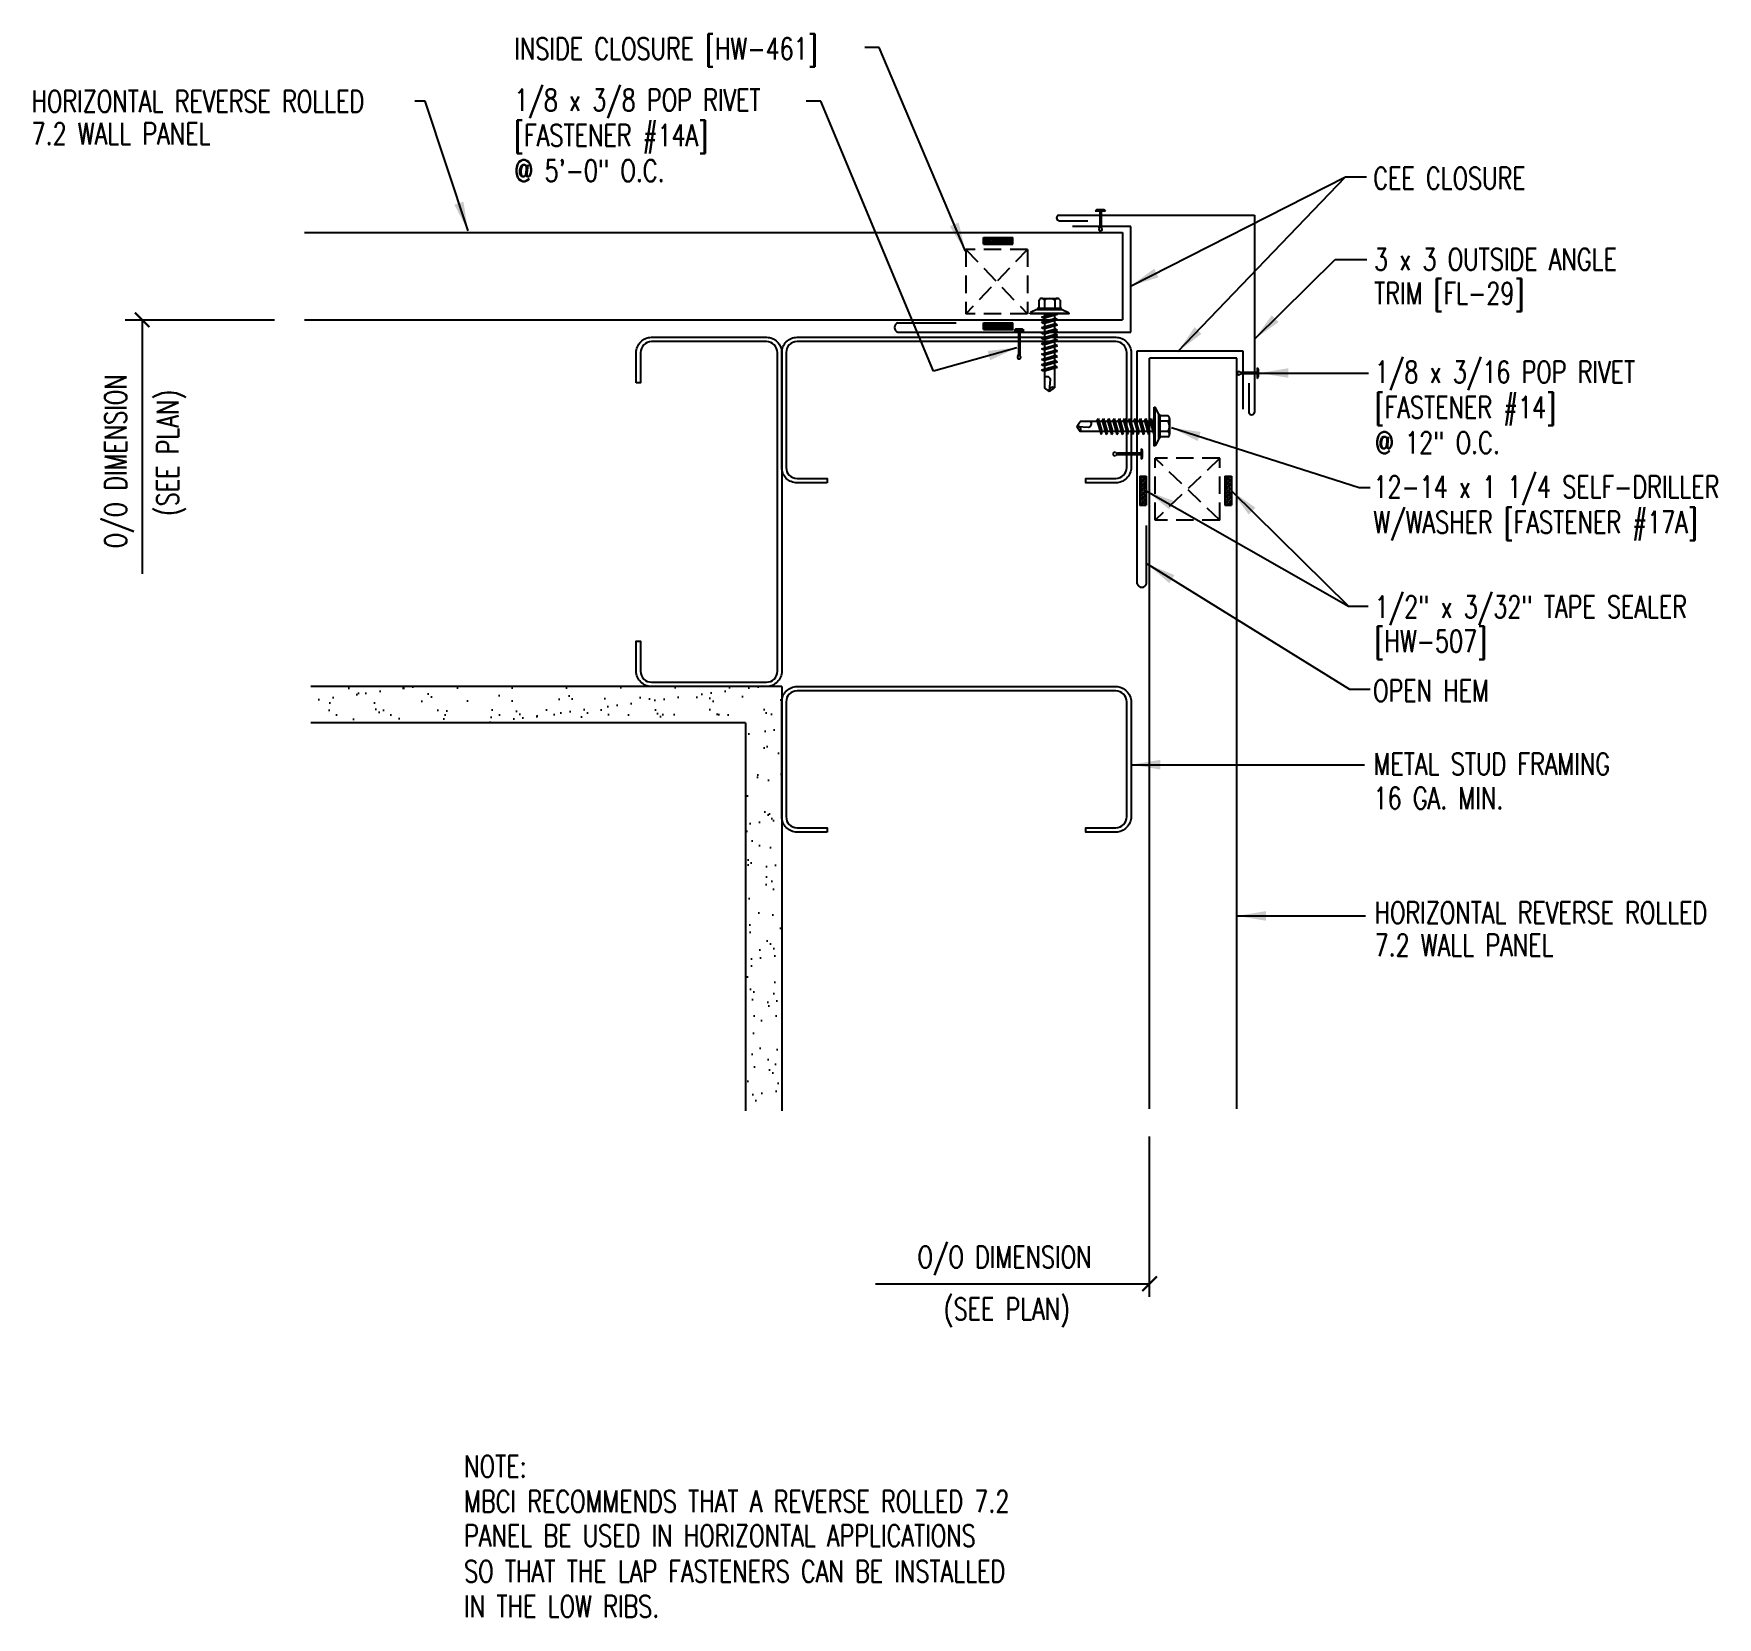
# Model space of a CAD drawing. Extents: x 4.7 to 33.6, y -0.5 to 26.7.
import ezdxf

# ---------------------------------------------------------------- set-up
doc = ezdxf.new("R2010")
doc.units = 0
doc.header["$LTSCALE"] = 4
doc.header["$MEASUREMENT"] = 0
doc.linetypes.add('DASHED2', pattern=[0.375, 0.25, -0.125])
doc.layers.get('0').update_dxf_attribs({"linetype": 'CONTINUOUS'})
for name, color, linetype in [('CLOSURE', 3, 'CONTINUOUS'), ('DIM', 2, 'CONTINUOUS'), ('FASTENER', 9, 'CONTINUOUS'), ('PANEL-S', 11, 'CONTINUOUS'), ('STLA', 12, 'CONTINUOUS'), ('TAPE', 9, 'CONTINUOUS'), ('TEXT', 2, 'CONTINUOUS'), ('TRIM', 6, 'CONTINUOUS'), ('WALL', 9, 'CONTINUOUS')]:
    doc.layers.add(name, color=color, linetype=linetype)
doc.styles.add('TEXT', font='SIMPLEX.shx', dxfattribs={"width": 0.75, "height": 0.375})
doc.styles.add('TEXT1', font='ROMANS.shx', dxfattribs={"width": 0.75, "height": 0.375})
doc.dimstyles.new('DETAIL$7', dxfattribs={"dimscale": 4, "dimtxt": 0.375, "dimasz": 0.125, "dimexe": 0.0625, "dimexo": 0.0625, "dimgap": 0.0625, "dimtad": 1, "dimdec": 4, "dimzin": 3, "dimdsep": 46, "dimlunit": 4, "dimtxsty": 'TEXT', "dimblk": 'ARCHTICK', "dimcen": 0.0625, "dimclrd": 7, "dimclre": 7, "dimclrt": 2, "dimadec": 0, "dimazin": 0, "dimtfac": 0.6, "dimtdec": 4, "dimtmove": 0, "dimatfit": 3, "dimfxl": 1, "dimfrac": 2, "dimtolj": 1, "dimtzin": 0, "dimarcsym": 0})

# ---------------------------------------------------------------- blocks, each defined once
blk = doc.blocks.new('C6X25')
at = {"layer": 'STLA'}
blk.add_lwpolyline([(1.25, 0.78), (1.25, 0.2622, -0.4142136), (0.9878, 0), (-0.9878, 0, -0.4142136), (-1.25, 0.2622), (-1.25, 3), (-1.25, 5.7378, -0.4142136), (-0.9878, 6), (0.9878, 6, -0.4142136), (1.25, 5.7378), (1.25, 5.22), (1.1753, 5.22), (1.1753, 5.7378, 0.4142136), (0.9878, 5.9253), (-0.9878, 5.9253, 0.4142136), (-1.1753, 5.7378), (-1.1753, 3), (-1.1753, 0.2622, 0.4142136), (-0.9878, 0.0747), (0.9878, 0.0747, 0.4142136), (1.1753, 0.2622), (1.1753, 0.78)], format="xyb", close=True, dxfattribs=at)
blk = doc.blocks.new('FD-F14')
at = {"layer": 'TEXT', "style": 'TEXT1', "width": 0.75}
for s, p in [('1/8 x 3/16 POP RIVET', (0.0047, -0.0408)), ('[FASTENER #14]', (0.0047, -0.1926))]:
    blk.add_text(s, height=0.09375, dxfattribs=at).set_placement(p)
blk.add_attdef('(QUANTITY)', (0.0047, -0.3444), '', height=0.0938, dxfattribs=at)
blk = doc.blocks.new('fm3')
at = {"layer": 'FASTENER', "color": 12}
for p, q in [((-0.035, 0.018), (0.144, 0.018)), ((0.115, 0.04), (-0.006, 0.04)), ((0.043, 0.018), (0.043, -0.243)), ((0.067, 0.018), (0.067, -0.243)), ((0.035, -0.32), (0.075, -0.32))]:
    blk.add_line(p, q, dxfattribs=at)
for centre, radius, start, end in [((0.055, -0.066), 0.123, 119.4777, 136.6143), ((0.055, -0.066), 0.123, 43.3857, 60.5223), ((0.055, -0.297), 0.03, 143.7655, 228.4038), ((-0.02, -0.243), 0.0625, 323.7655, 0), ((0.129, -0.243), 0.0625, 180, 216.2345), ((0.055, -0.297), 0.03, 311.5962, 36.2345)]:
    blk.add_arc(centre, radius, start, end, dxfattribs=at)
blk = doc.blocks.new('_ArchTick')
at = {"color": 0, "const_width": 0.15}
blk.add_lwpolyline([(-0.5, -0.5), (0.5, 0.5)], dxfattribs=at)
blk = doc.blocks.new('FD-F14A')
at = {"layer": 'TEXT', "style": 'TEXT1', "width": 0.75}
for s, p in [('1/8 x 3/8 POP RIVET', (0.0047, -0.0408)), ('[FASTENER #14A]', (0.0047, -0.1926))]:
    blk.add_text(s, height=0.09375, dxfattribs=at).set_placement(p)
blk.add_attdef('(QUANTITY)', (0.0047, -0.3444), '', height=0.0938, dxfattribs=at)
blk = doc.blocks.new('A$C22B817AC')
at = {"layer": 'TAPE'}
h = blk.add_hatch(dxfattribs=at)
h.set_pattern_fill('DOTS', color=256, scale=0.35, angle=270, style=0)
h.set_pattern_definition([(270, (-46.173024, -15.338993), (0.021875, -0.0109375), [0, -0.021875])])
h.paths.add_polyline_path([(-1.948, 1.156), (-1.928, 1.267), (-2.421, 1.354), (-2.44, 1.243)])
for p, q in [((-2.44, 1.243), (-2.421, 1.354)), ((-2.44, 1.243), (-1.948, 1.156)), ((-2.421, 1.354), (-1.928, 1.267)), ((-1.948, 1.156), (-1.928, 1.267))]:
    blk.add_line(p, q, dxfattribs=at)
blk = doc.blocks.new('sd12')
at = {"layer": 'FASTENER'}
for p, q in [((-0.135, 0.302), (0.135, 0.302)), ((-0.217, 0.114), (-0.326, 0.059)), ((-0.326, 0.059), (-0.326, 0.049)), ((-0.326, 0.049), (0.326, 0.049)), ((-0.217, 0.114), (0.217, 0.114)), ((-0.193, 0.137), (0.193, 0.137)), ((-0.193, 0.119), (0.193, 0.119)), ((-0.181, 0.276), (-0.181, 0.137)), ((-0.181, 0.137), (0.181, 0.137)), ((-0.139, -0.016), (0.046, 0.037)), ((-0.104, -0.036), (0.139, 0.033)), ((-0.089, 0.276), (-0.089, 0.137)), ((-0.086, 0.037), (0.086, 0.037)), ((-0.086, 0.037), (-0.086, -0.001)), ((0.086, 0.037), (0.133, 0.037)), ((0.086, 0.018), (0.086, -0.042)), ((0.089, 0.276), (0.089, 0.137)), ((0.139, 0.033), (0.133, 0.037)), ((0.181, 0.276), (0.181, 0.137)), ((0.217, 0.114), (0.326, 0.059)), ((0.326, 0.059), (0.326, 0.049)), ((-0.104, -0.036), (-0.139, -0.016)), ((-0.139, -0.107), (0.104, -0.038)), ((-0.104, -0.127), (-0.139, -0.107)), ((-0.139, -0.198), (0.104, -0.128)), ((-0.104, -0.218), (-0.139, -0.198)), ((-0.139, -0.289), (0.104, -0.219)), ((-0.104, -0.309), (-0.139, -0.289)), ((-0.104, -0.127), (0.139, -0.058)), ((-0.104, -0.218), (0.139, -0.149)), ((-0.104, -0.309), (0.139, -0.239)), ((-0.086, -0.031), (-0.086, -0.092)), ((-0.086, -0.122), (-0.086, -0.183)), ((-0.086, -0.213), (-0.086, -0.274)), ((0.086, -0.073), (0.086, -0.133)), ((0.086, -0.164), (0.086, -0.224)), ((0.086, -0.255), (0.086, -0.315)), ((0.139, -0.058), (0.104, -0.038)), ((0.139, -0.149), (0.104, -0.128)), ((0.139, -0.239), (0.104, -0.219)), ((-0.139, -0.38), (0.104, -0.31)), ((-0.104, -0.4), (-0.139, -0.38)), ((-0.139, -0.47), (0.104, -0.401)), ((-0.104, -0.491), (-0.139, -0.47)), ((-0.139, -0.561), (0.104, -0.492)), ((-0.104, -0.581), (-0.139, -0.561)), ((-0.104, -0.4), (0.139, -0.33)), ((-0.104, -0.491), (0.139, -0.421)), ((-0.104, -0.581), (0.139, -0.512)), ((-0.086, -0.304), (-0.086, -0.364)), ((-0.086, -0.395), (-0.086, -0.455)), ((-0.086, -0.486), (-0.086, -0.546)), ((-0.086, -0.577), (-0.086, -0.637)), ((0.086, -0.345), (0.086, -0.406)), ((0.086, -0.436), (0.086, -0.497)), ((0.086, -0.527), (0.086, -0.588)), ((0.139, -0.33), (0.104, -0.31)), ((0.139, -0.421), (0.104, -0.401)), ((0.139, -0.512), (0.104, -0.492)), ((-0.139, -0.652), (0.104, -0.583)), ((-0.104, -0.672), (-0.139, -0.652)), ((-0.139, -0.743), (0.104, -0.674)), ((-0.104, -0.763), (-0.139, -0.743)), ((-0.139, -0.834), (0.104, -0.765)), ((-0.104, -0.854), (-0.139, -0.834)), ((-0.139, -0.925), (0.104, -0.856)), ((-0.104, -0.672), (0.139, -0.603)), ((-0.104, -0.763), (0.139, -0.694)), ((-0.104, -0.854), (0.139, -0.785)), ((-0.086, -0.667), (-0.086, -0.728)), ((-0.086, -0.758), (-0.086, -0.819)), ((-0.086, -0.849), (-0.086, -0.91)), ((0.086, -0.618), (0.086, -0.679)), ((0.086, -0.709), (0.086, -0.77)), ((0.086, -0.8), (0.086, -0.861)), ((0.139, -0.603), (0.104, -0.583)), ((0.139, -0.694), (0.104, -0.674)), ((0.139, -0.785), (0.104, -0.765)), ((0.139, -0.876), (0.104, -0.856)), ((-0.104, -0.945), (-0.139, -0.925)), ((-0.104, -0.945), (0.139, -0.876)), ((-0.086, -0.94), (-0.086, -1.232)), ((-0.002, -1.277), (0.014, -1.091)), ((0.086, -0.891), (0.086, -1.232)), ((0, -1.293), (-0.086, -1.232)), ((0, -1.293), (0.086, -1.232))]:
    blk.add_line(p, q, dxfattribs=at)
blk.add_lwpolyline([(-0.331, 0.037), (-0.331, 0.049), (0.331, 0.049), (0.331, 0.037)], close=True, dxfattribs=at)
for centre, radius, start, end in [((-0.135, 0.25), 0.0527, 29.8754, 150.1246), ((0, 0.138), 0.164, 56.9974, 123.0026), ((0.135, 0.25), 0.0527, 29.8754, 150.1246), ((-0.193, 0.128), 0.00894, 90, 270), ((0.193, 0.128), 0.00894, 270, 90), ((-0.046, -1.102), 0.0615, 11.1445, 130.906), ((0.054, -1.278), 0.0563, 55.4585, 194.8454)]:
    blk.add_arc(centre, radius, start, end, dxfattribs=at)
blk = doc.blocks.new('FD-F17A')
at = {"layer": 'TEXT', "style": 'TEXT1', "width": 0.75}
for s, p in [('12-14 x 1 1/4 SELF-DRILLER', (0.0047, -0.0408)), ('W/WASHER [FASTENER #17A]', (0.0047, -0.1926))]:
    blk.add_text(s, height=0.09375, dxfattribs=at).set_placement(p)
blk.add_attdef('(QUANTITY)', (0.0047, -0.3444), '', height=0.0938, dxfattribs=at)

msp = doc.modelspace()

# ---------------------------------------------------------------- hatches: boundary and pattern name
at = {"layer": 'WALL'}
h = msp.add_hatch(dxfattribs=at)
h.set_pattern_fill('AR-SAND', color=256, scale=0.3, style=0)
h.paths.add_polyline_path([(17.509, 15.46), (9.419, 15.46), (9.419, 14.835), (16.884, 14.835), (16.884, 8.17), (17.509, 8.17)])

# ---------------------------------------------------------------- linework, layer by layer
at = {"layer": 'CLOSURE', "linetype": 'DASHED2', "ltscale": 0.3}
for p, q in [((20.668, 22.97), (20.668, 21.86)), ((21.73, 22.97), (20.668, 22.97)), ((20.668, 22.97), (21.73, 21.86)), ((21.73, 22.97), (20.668, 21.86)), ((21.73, 22.97), (21.73, 21.86)), ((21.73, 21.86), (20.668, 21.86)), ((25.032, 19.381), (23.923, 19.381)), ((25.032, 19.381), (23.923, 18.319)), ((25.032, 18.319), (23.923, 19.381)), ((23.923, 18.319), (23.923, 19.381)), ((25.032, 18.319), (25.032, 19.381)), ((25.032, 18.319), (23.923, 18.319))]:
    msp.add_line(p, q, dxfattribs=at)
at = {"layer": 'DIM', "color": 7}
for p, q in [((6.23, 21.76), (8.798, 21.76)), ((6.524, 21.76), (6.524, 17.396)), ((23.826, 4.979), (23.826, 7.731)), ((19.121, 5.202), (23.826, 5.202))]:
    msp.add_line(p, q, dxfattribs=at)
at = {"layer": 'FASTENER', "color": 12}
for p, q in [((21.496, 21.575), (21.675, 21.575)), ((21.646, 21.597), (21.525, 21.597)), ((21.573, 21.575), (21.573, 21.169)), ((21.597, 21.575), (21.597, 21.169)), ((21.565, 21.092), (21.605, 21.092)), ((23.201, 19.475), (23.201, 19.435)), ((23.684, 19.467), (23.278, 19.467)), ((23.684, 19.443), (23.278, 19.443)), ((23.684, 19.544), (23.684, 19.366)), ((23.706, 19.395), (23.706, 19.516))]:
    msp.add_line(p, q, dxfattribs=at)
for centre, radius, start, end in [((21.585, 21.491), 0.123, 119.4777, 136.6143), ((21.585, 21.491), 0.123, 43.3857, 60.5223), ((21.585, 21.114), 0.03, 143.7655, 228.4038), ((21.511, 21.169), 0.0625, 323.7655, 0), ((21.66, 21.169), 0.0625, 180, 216.2345), ((21.585, 21.114), 0.03, 311.5962, 36.2345), ((23.223, 19.455), 0.03, 53.7655, 138.4038), ((23.223, 19.455), 0.03, 221.5962, 306.2345), ((23.278, 19.53), 0.0625, 233.7655, 270), ((23.278, 19.381), 0.0625, 90, 126.2345), ((23.599, 19.455), 0.123, 29.4777, 46.6143), ((23.599, 19.455), 0.123, 313.3857, 330.5223)]:
    msp.add_arc(centre, radius, start, end, dxfattribs=at)
at = {"layer": 'PANEL-S'}
for p, q in [((9.313, 23.26), (23.359, 23.26)), ((23.359, 23.26), (23.359, 21.76)), ((9.313, 21.76), (23.359, 21.76)), ((25.326, 21.101), (23.826, 21.101)), ((23.826, 8.205), (23.826, 21.101)), ((25.326, 8.205), (25.326, 21.101))]:
    msp.add_line(p, q, dxfattribs=at)
at = {"layer": 'TEXT', "color": 7}
msp.add_line((18.182, 25.518), (17.927, 25.518), dxfattribs=at)
at = {"layer": 'TRIM'}
for p, q in [((22.267, 23.557), (25.626, 23.557)), ((22.267, 23.463), (22.767, 23.463)), ((25.626, 23.557), (25.626, 20.169)), ((23.504, 23.364), (22.504, 23.364)), ((23.504, 21.546), (23.504, 23.364)), ((19.504, 21.709), (20.504, 21.709)), ((19.504, 21.546), (23.504, 21.546)), ((23.612, 17.227), (23.612, 21.227)), ((23.612, 21.227), (25.43, 21.227)), ((25.43, 21.227), (25.43, 20.227)), ((25.532, 20.669), (25.532, 20.169)), ((23.776, 17.227), (23.776, 18.227))]:
    msp.add_line(p, q, dxfattribs=at)
for centre, radius, start, end in [((22.278, 23.51), 0.0482, 103.2361, 256.7639), ((19.529, 21.628), 0.0853, 106.847, 253.153), ((25.579, 20.175), 0.0473, 187.5934, 352.4066), ((23.694, 17.251), 0.0853, 196.847, 343.153)]:
    msp.add_arc(centre, radius, start, end, dxfattribs=at)
at = {"layer": 'WALL'}
for p, q in [((17.509, 15.46), (9.419, 15.46)), ((17.509, 15.46), (17.509, 8.17)), ((16.884, 14.835), (9.419, 14.835)), ((16.884, 14.835), (16.884, 8.17))]:
    msp.add_line(p, q, dxfattribs=at)

# ---------------------------------------------------------------- block references
at = {"layer": 'DIM', "color": 7, "xscale": 0.25, "yscale": 0.25, "zscale": 0.25}
for p, rotation in [((6.524, 21.76), 90), ((23.826, 5.202), 180)]:
    msp.add_blockref('_ArchTick', p, dxfattribs=dict(at, rotation=rotation))
at = {"layer": 'FASTENER'}
for name, p in [('fm3', (22.928, 23.612)), ('sd12', (22.108, 21.824))]:
    msp.add_blockref(name, p, dxfattribs=at)
for name, p, rotation in [('fm3', (25.656, 20.898), 270), ('sd12', (23.868, 19.928), 269.9999999999999)]:
    msp.add_blockref(name, p, dxfattribs=dict(at, rotation=rotation))
at = {"layer": 'STLA'}
for p, rotation in [((16.259, 21.46), 180), ((17.509, 20.21), 270), ((17.509, 14.21), 270)]:
    msp.add_blockref('C6X25', p, dxfattribs=dict(at, rotation=rotation))
at = {"layer": 'TEXT', "xscale": 4, "yscale": 4, "zscale": 4}
for name, p, values in [('FD-F14A', (12.897, 25.512), {'(QUANTITY)': '@ 5\'-0" O.C.'}), ('FD-F14', (27.678, 20.84), {'(QUANTITY)': '@ 12" O.C.'})]:
    msp.add_blockref(name, p, dxfattribs=at).add_auto_attribs(values)
at = {"layer": 'TEXT'}
for p, rotation in [((23.594, 22.26), 10), ((23.594, 20.793), 10), ((22.856, 16.455), 280), ((24.318, 16.455), 280)]:
    msp.add_blockref('A$C22B817AC', p, dxfattribs=dict(at, rotation=rotation))
at = {"layer": 'TEXT', "xscale": 4, "yscale": 4, "zscale": 4}
msp.add_blockref('FD-F17A', (27.653, 18.866), dxfattribs=at)

# ---------------------------------------------------------------- texts
at = {"layer": 'DIM', "style": 'TEXT1', "width": 0.75}
for s, p in [('HORIZONTAL REVERSE ROLLED', (4.623, 25.326)), ('7.2 WALL PANEL', (4.623, 24.77)), ('CEE CLOSURE', (27.67, 24.005)), ('3 x 3 OUTSIDE ANGLE', (27.682, 22.611)), ('TRIM [FL-29]', (27.682, 22.026)), ('OPEN HEM', (27.666, 15.202)), ('METAL STUD FRAMING', (27.674, 13.942)), ('16 GA. MIN.', (27.674, 13.356)), ('HORIZONTAL REVERSE ROLLED', (27.691, 11.387)), ('7.2 WALL PANEL', (27.691, 10.831)), ('O/O DIMENSION', (19.841, 5.474)), ('(SEE PLAN)', (20.292, 4.582))]:
    msp.add_text(s, height=0.375, dxfattribs=at).set_placement(p)
for s, p in [('O/O DIMENSION', (6.256, 17.835)), ('(SEE PLAN)', (7.148, 18.388))]:
    msp.add_text(s, height=0.375, rotation=90, dxfattribs=at).set_placement(p)
at = {"layer": 'TEXT', "style": 'TEXT1', "width": 0.75}
for s, p in [('INSIDE CLOSURE [HW-461]', (12.916, 26.229)), ('1/2" x 3/32" TAPE SEALER', (27.693, 16.642)), ('[HW-507] ', (27.693, 16.052)), ('NOTE:', (12.054, 1.877)), ('MBCI RECOMMENDS THAT A REVERSE ROLLED 7.2', (12.054, 1.277)), ('PANEL BE USED IN HORIZONTAL APPLICATIONS', (12.054, 0.685)), ('SO THAT THE LAP FASTENERS CAN BE INSTALLED', (12.054, 0.073)), ('IN THE LOW RIBS.', (12.054, -0.529))]:
    msp.add_text(s, height=0.375, dxfattribs=at).set_placement(p)

# ---------------------------------------------------------------- leaders
at = {"layer": 'TEXT'}
for points in [[(20.665, 22.938), (19.183, 26.44), (18.938, 26.44)], [(12.12, 23.289), (11.384, 25.515), (11.208, 25.515)], [(21.548, 21.281), (20.115, 20.879), (18.182, 25.518)], [(23.496, 22.338), (27.194, 24.216), (27.552, 24.216)], [(24.313, 21.215), (27.194, 24.216), (27.373, 24.216)], [(25.629, 21.429), (27.012, 22.794), (27.56, 22.794)], [(25.71, 20.846), (27.238, 20.846), (27.586, 20.846)], [(24.202, 19.908), (27.424, 18.877), (27.615, 18.877)], [(23.769, 18.824), (27.243, 16.84), (27.583, 16.84)], [(25.231, 18.824), (27.243, 16.84), (27.583, 16.84)], [(23.784, 17.568), (27.263, 15.414), (27.617, 15.414)]]:
    msp.add_leader(points, dimstyle='DETAIL$7', override={"dimgap": 0.0625, "dimtad": 0}, dxfattribs=at)
for points in [[(23.509, 14.118), (26.068, 14.118), (27.519, 14.118)], [(25.326, 11.52), (26.726, 11.52), (27.534, 11.52)]]:
    msp.add_leader(points, dimstyle='DETAIL$7', dxfattribs=at)

doc.saveas('drawing.dxf')
